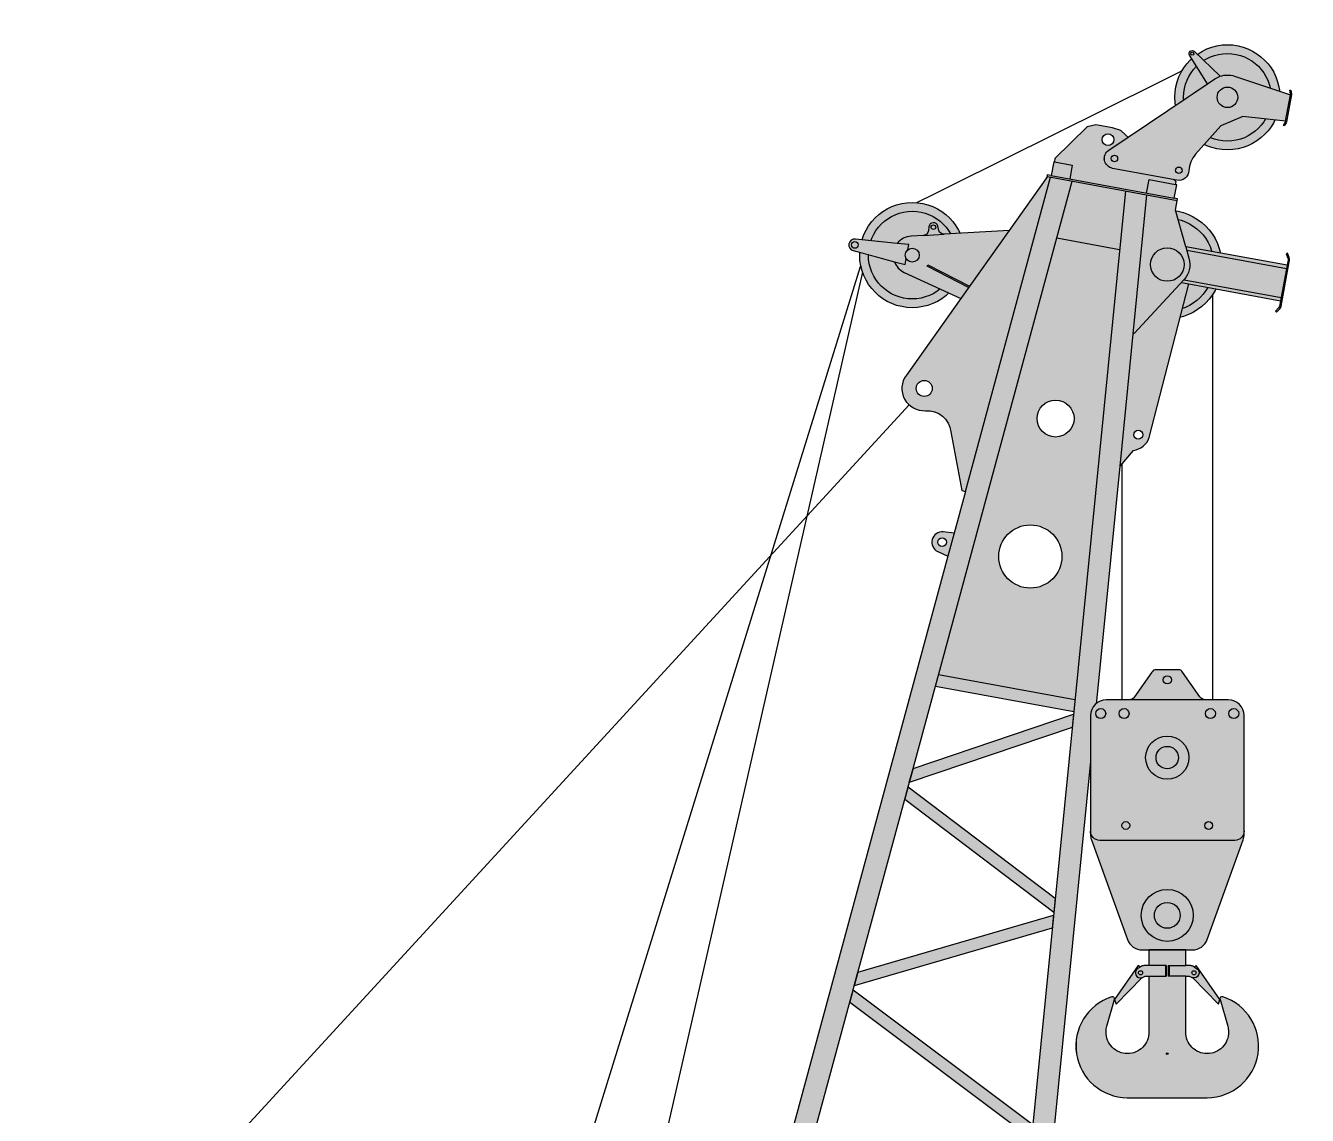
# Model space of a CAD drawing. Header units: millimetres. Extents: x 1288 to 41624, y 765 to 20114.
# Drawn here: x 21232 to 28541, y 13900 to 20114 of the extents above; entities that cross this region are included whole.
import ezdxf
from ezdxf.enums import TextEntityAlignment as Align

# ---------------------------------------------------------------- set-up
doc = ezdxf.new("R2010")
doc.units = ezdxf.units.MM
doc.set_wipeout_variables(frame=1)
doc.layers.add('dwgmodels.com', color=250, linetype='Continuous')
doc.layers.add('Hatch', color=7, linetype='Continuous', true_color=0xffe494)
doc.styles.get("Standard").update_dxf_attribs({"font": 'Arial.ttf'})

# ---------------------------------------------------------------- blocks, each defined once
blk = doc.blocks.new('BLOCK-20201115.175956')
at = {"color": 0, "linetype": 'ByBlock', "lineweight": -2, "transparency": 16777216}
for points in [[(8584.492696, 1967.2193324205418), (8568.17298664899, 2022.3378364522964), (8541.640055950886, 2073.3318163770837), (8505.868070008126, 2118.329009864133), (8462.170410162511, 2155.677328755578), (8412.151451726435, 2184.005516077923), (8357.647658765696, 2202.273492235482), (8300.660157660222, 2209.810541907158), (8243.281265028594, 2206.339939600918), (8187.6176675701845, 2191.9891097298523), (8135.713074304576, 2167.2849481789767), (8089.473181059168, 2133.134477133128), (8050.595702160828, 2090.7915434309252), (8020.5080382432025, 2041.8107831267007), (8000.314868718581, 1987.9905424680974), (7990.757593075606, 1931.3068509661832), (7992.187110130125, 1873.8408707605797), (8004.550934648859, 1817.7024860022877), (8027.395124363622, 1764.9528376975275), (8059.88094662513, 1717.5286481736814), (8100.815672774155, 1677.1711136218255), (8148.6963696036355, 1645.3619754517435), (8201.765080092426, 1623.26911762264), (8258.073367430194, 1611.7036873631387), (8315.55385257635, 1611.090313608773), (8372.096118825777, 1621.4515165977484), (8425.624196517914, 1642.406881032292), (8474.172783010186, 1673.1870231632577), (8515.959399472036, 1712.6618389914565), (8549.449835236886, 1759.3819964428221), (8573.414476899074, 1811.6321481172708), (8586.973454012701, 1867.4939108860212), (8590, 1910.0000000000077)], [(206.788824759813, 62.500000000007276), (136.788824759813, 62.500000000007276), (136.788824759813, 1807.5000000000073), (206.788824759813, 1807.5000000000073)], [(8804.492286451614, 528.176004430261), (8788.16485489375, 584.284803907021), (8761.59787833287, 636.3326487847268), (8725.735378038293, 682.4700898995246), (8681.85167903422, 721.05769622228), (8631.506128698446, 750.7243098036789), (8576.487687480554, 770.4157680014174), (8518.751360632845, 779.4323617116048), (8460.348729765728, 777.4536985772219), (8403.355052693967, 764.550087693449), (8349.79552198131, 741.1800412698842), (8301.5733024855, 708.1739820246787), (8260.401904991382, 666.7047352461146), (8227.744298942727, 618.2458540459578), (8204.760927818841, 564.5192586598583), (8192.268474358601, 507.43405036082754), (8190.710840853464, 449.01867414990454), (8200.143375685104, 391.3488407302573), (8220.230906596185, 336.473768959038), (8250.259650579263, 286.34336965084725), (8289.162577182236, 242.73895815701252), (8335.557323979792, 207.2099577546566), (8387.79531693638, 181.01884300427463), (8444.020350235558, 165.09627943849887), (8502.234544021458, 160.008053632015), (8560.369336333928, 165.93496874747876), (8616.358986635862, 182.66641994178315), (8668.213979085076, 209.6078779218504), (8714.09171726568, 245.80201473200236), (8752.361998338014, 289.96272109687493), (8781.664940072644, 340.5208065600023), (8800.959302410216, 395.6797585259927), (8809.559486506512, 453.47957888479493), (8810, 470.0000000000073)]]:
    blk.add_wipeout(points, dxfattribs=at)
at = {"layer": 'Hatch', "true_color": 0xadadad, "transparency": 16777216}
h = blk.add_hatch(color=253, dxfattribs=at)
h.dxf.hatch_style = 1
edge = h.paths.add_edge_path()
edge.add_arc((8290, 1910.000000000007), 300, 0, 360)
h = blk.add_hatch(color=253, dxfattribs=at)
h.dxf.hatch_style = 1
edge = h.paths.add_edge_path()
edge.add_arc((8500, 470.0000000000073), 310, 0, 360)
at = {"color": 0, "linetype": 'ByBlock', "lineweight": -2, "transparency": 16777216}
for centre, radius in [((8290, 1910.000000000007), 300), ((8290, 1910.000000000007), 250), ((8500, 470.0000000000073), 310), ((8500, 470.0000000000073), 265)]:
    blk.add_circle(centre, radius, dxfattribs=at)
blk.add_wipeout([(227.3866218458935, 62.99337869192823), (308.67222604636845, 69.74699293870071), (1124.4906327825483, 1732.470736526389), (1049.5727878034158, 1738.695285512214)], dxfattribs=at)
blk.add_wipeout([(1947.9063581548576, 205.94275721077418), (1873.3260015463122, 199.7462484454809), (1144.2572254328948, 1730.8284292193707), (1224.9819655990063, 1724.1214143596662)], dxfattribs=at)
blk.add_wipeout([(1962.068285700199, 207.11940092983434), (2043.1973695209012, 213.860010681194), (2717.7998576837927, 1600.090643068929), (2642.9763902168597, 1606.3073506993685)], dxfattribs=at)
blk.add_wipeout([(3442.9732317862, 330.1603851283799), (3367.915739569955, 323.9242335521631), (2734.975783362537, 1598.663581321576), (2816.4925556259986, 1591.8907604767955)], dxfattribs=at)
blk.add_wipeout([(3538.594178675983, 338.1050512910586), (3457.036499859205, 331.32883172539), (4033.91256458464, 1490.7414217017651), (4108.994799348107, 1484.5032143910648)], dxfattribs=at)
blk.add_wipeout([(4733.616672758508, 437.3934925917201), (4658.447418955988, 431.1480553043511), (4131.462962733636, 1482.6364470854392), (4213.164390138743, 1475.8482841686277)], dxfattribs=at)
blk.add_wipeout([(4830.093756193313, 445.40929085736565), (4748.272168132433, 438.6111443927293), (5228.696594502971, 1391.4727931956659), (5303.938672208686, 1385.2213053344606)], dxfattribs=at)
blk.add_wipeout([(5881.901728215253, 532.7987539066306), (5805.325635844831, 526.4364294399346), (5328.307221997038, 1383.1966444287243), (5412.3116465639105, 1376.217136997773)], dxfattribs=at)
blk.add_wipeout([(367.1393357461602, 1949.8916839608064), (304.86716870342934, 2018.947212791877), (304.86716870342934, 2018.947212791877), (284.4083143790285, 2033.490516625321), (259.71223631347493, 2037.9823018872148), (235.44270719044107, 2031.5743097832), (216.18294733621406, 2015.4766684337246), (209.93307209914565, 2005.3342669257545), (174.8447179184068, 1932.5000000000082), (0, 1932.5000000000082), (0, 1932.5000000000082), (-25.545666416261156, 1927.0409408000078), (-46.62876306388716, 1911.6174056751788), (-59.566286015881815, 1888.923730347752), (-62.09818075396106, 1862.9242705642246), (-53.78215085369811, 1838.1608692086365), (-36.070922700198935, 1818.9594422487817), (-12.058468869289754, 1808.6742849326038), (0, 1807.5000000000064), (221.44838143012385, 1807.5000000000064), (5895.801793448532, 1336.0463592039514), (5895.801793448532, 533.9536407960622), (221.44838143012385, 62.500000000007276), (0, 62.500000000007276), (0, 62.500000000007276), (-25.545666416261156, 57.040940800007775), (-46.62876306388716, 41.617405675179725), (-59.566286015881815, 18.923730347753008), (-62.09818075396106, -7.075729435775429), (-53.78215085369811, -31.83913079136346), (-36.070922700198935, -51.04055775121924), (-12.058468869289754, -61.32571506739623), (0, -62.499999999992724), (226.63226294425476, -62.499999999992724), (7320.6768096277665, 526.9086756069155), (7422.941333702102, 468.81097843388125), (7422.941333702102, 468.81097843388125), (7435.944142487522, 441.3704793818779), (7455.984565646842, 418.557424695392), (7481.520727345722, 402.12701172973993), (7510.587919039219, 393.34336831788096), (7510.587919039219, 393.34336831788096), (8413.931581749173, 329.3120547560029), (8413.93158174917, -202.6273899462758), (8383.177972677531, -202.6273899462758), (8383.177972677531, -202.6273899462758), (8380.312949925397, -202.41960581946296), (8377.507889481012, -201.80060217089977), (8374.82149869582, -200.78333418121656), (8372.31000127376, -199.38909233971935), (8372.31000127376, -199.38909233971935), (8350.409213143997, -185.0659979707625), (8345.42024139276, -192.69440636455693), (8367.321029522522, -207.01750073351286), (8367.321029522522, -207.01750073351286), (8370.985436648376, -209.0517730740985), (8374.90502241009, -210.53602069368753), (8378.99775345993, -211.4391796461132), (8383.177972677531, -211.74234763993354), (8383.177972677531, -211.74234763993445), (8649.964092968923, -211.74234763993445), (8649.964092968923, -211.74234763993445), (8654.144312186525, -211.439179646115), (8658.237043236366, -210.53602069368844), (8662.156628998078, -209.0517730740985), (8665.821036123933, -207.01750073351286), (8665.821036123933, -207.01750073351286), (8687.721824253695, -192.69440636455693), (8682.732852502457, -185.0659979707625), (8660.832064372695, -199.38909233971935), (8660.832064372695, -199.38909233971935), (8658.320566950635, -200.78333418121656), (8655.634176165442, -201.80060217089977), (8652.829115721057, -202.41960581946296), (8649.964092968923, -202.6273899462758), (8649.964092968923, -202.6273899462758), (8619.210483897285, -202.6273899462758), (8619.210483897285, 384.94820248485576), (8813.859036821766, 480.91610246874916), (8879.013752772717, 480.91610246874916), (8879.013752772717, 498.99654679467494), (8957.521699359651, 498.99654679467494), (8957.521699359651, 506.14477731676743), (8973.693246784831, 506.14477731676743), (9203.28868271118, 868.7402590272322), (9210.633143921052, 919.0500182324477), (9210.633143921052, 1014.6168671963605), (9190.146587376854, 1060.582787878834), (8978.106529435809, 1209.1838686562623), (8958.961400775948, 1209.1838686562623), (8958.961400775948, 1213.0315814927108), (8879.013752772717, 1213.0315814927108), (8879.013752772717, 1235.6132798381295), (8870.04029951688, 1235.6132798381295), (8870.04029951688, 1232.0331912280963), (8528.846277298671, 1391.2367838888758), (8440.183855116637, 1752.7864077461272), (8440.183855116637, 1752.7864077461272), (8439.508205315196, 1762.7085042454664), (8442.227848420858, 1772.2744878840776), (8448.022303784646, 1780.3571105174442), (8456.20875724922, 1786.0039221194675), (8479.055747904156, 1796.5190508079904), (8479.055747904156, 1796.5190508079904), (8491.188683661914, 1808.018448389119), (8493.813690092595, 1824.5276463123855), (8485.84580975967, 1839.223127176615), (8470.578295936553, 1846.031012053114), (8466.579266453882, 1846.091812285792), (8442.199626008438, 1844.583697355708), (8442.199626008438, 1844.583697355708), (8432.23096585887, 1845.7072098675308), (8423.243103918137, 1850.1630827647505), (8416.313709718877, 1857.4170445493946), (8412.273636811955, 1866.5993251184345), (8412.273636811955, 1866.5993251184336), (8395.298195517968, 1935.8221622979981), (8395.298195517968, 1935.8221622979981), (8387.512258304321, 1957.390437067781), (8375.364325873777, 1976.8388054441411), (8359.397809117216, 1993.2972876798185), (8340.326934850156, 2006.0296499716205), (8340.326934850156, 2006.0296499716205), (8321.395714771028, 2245.8462284068373), (8321.395714771028, 2245.8462284068373), (8314.56567002641, 2263.6617318331737), (8299.14937034613, 2274.9035901188445), (8280.098802157747, 2275.960720785839), (8263.53334281268, 2266.493554882876), (8254.774109021444, 2249.5431125011037), (8254.278663776953, 2245.892911073104), (8234.789265395433, 2003.3073889330772), (8234.789265395433, 2003.3073889330772), (8217.696885063335, 1990.7883259855025), (8203.365590150825, 1975.1841474222774), (8192.342659007678, 1957.0907400174801), (8185.049031374703, 1937.1990483233603), (8185.049031374703, 1937.1990483233603), (8095.9107294471505, 1593.2476343733579), (7610.843415277406, 1819.583543179957), (7610.843415277406, 1819.583543179957), (7575.277804543813, 1831.0001807311673), (7537.929267770878, 1831.5824871369641), (7502.025033321754, 1821.2801462160132), (7470.667529665738, 1800.9833670554608), (7446.566309410244, 1772.4459624428218), (7431.803921118491, 1738.1338046594228), (7427.655959561236, 1701.0117533320927), (7431.206831618205, 1675.4419101732929), (7431.206831618205, 1675.4419101732929), (7435.376909700839, 1637.0260299246265), (7428.569553173682, 1598.988820463268), (7411.334793590799, 1564.4036723702593), (7385.065192302474, 1536.0650511150252), (7351.883322081807, 1516.2627054167524), (7338.660104796591, 1511.529156792044), (7021.360809712052, 1389.647761901353), (7019.571235171625, 1368.1086803865837), (6773.445787052813, 1388.5580127038847), (6769.157860663483, 1450.9094874775838), (6769.157860663483, 1450.9094874775838), (6762.021803780801, 1475.1666175418377), (6745.330009663654, 1494.159133855842), (6722.190091330626, 1504.3510839306746), (6696.910148375815, 1503.8449703184815), (6674.19670181692, 1492.7350192743397), (6658.278452399232, 1473.0896380801942), (6653.698183063199, 1460.5024545378556), (6639.179139098287, 1399.7135568547974), (451.6230477719, 1913.8066411359096)], dxfattribs=at)
at = {"layer": 'Hatch', "transparency": 16777216}
h = blk.add_hatch(color=256, dxfattribs=at)
h.dxf.hatch_style = 1
edge = h.paths.add_edge_path()
edge.add_line((451.6230477719, 1913.80664113591), (367.1393357461602, 1949.891683960806))
edge.add_line((367.1393357461602, 1949.891683960806), (304.8671687034293, 2018.947212791878))
edge.add_arc((261.9709411641921, 1980.264704786474), 57.76177596547883, 42.04317576504554, 154.2772731253116)
edge.add_line((209.9330720991456, 2005.334266925754), (174.8447179184077, 1932.500000000007))
edge.add_line((174.8447179184077, 1932.500000000007), (0, 1932.500000000007))
edge.add_arc((1.040834085586084e-14, 1870.000000000007), 62.5, 90.00000000000001, 270)
edge.add_line((0, 1807.500000000007), (221.4483814301238, 1807.500000000007))
edge.add_line((221.4483814301238, 1807.500000000007), (5895.801793448532, 1336.046359203952))
edge.add_line((5895.801793448532, 1336.046359203952), (5895.801793448532, 533.9536407960622))
edge.add_line((5895.801793448532, 533.9536407960622), (221.4483814301238, 62.50000000000728))
edge.add_line((221.4483814301238, 62.50000000000728), (0, 62.50000000000728))
edge.add_arc((1.040834085586084e-14, 7.275957614183426e-12), 62.5, 90.00000000000001, 270)
edge.add_line((0, -62.49999999999272), (226.6322629442548, -62.49999999999272))
edge.add_line((226.6322629442548, -62.49999999999272), (7320.676809627766, 526.9086756069155))
edge.add_line((7320.676809627766, 526.9086756069155), (7422.941333702103, 468.8109784338812))
edge.add_arc((7527.415042376977, 501.5153634028117), 109.4729765763149, 197.3821750145384, 261.1579948426367)
edge.add_line((7510.587919039219, 393.343368317881), (8413.931581749173, 329.3120547560029))
edge.add_line((8413.931581749173, 329.3120547560029), (8413.93158174917, -202.6273899462758))
edge.add_line((8413.93158174917, -202.6273899462758), (8383.177972677531, -202.6273899462758))
edge.add_arc((8383.177972677533, -182.7713746187306), 19.85601532754521, 236.8153524987104, 269.99999999999477, ccw=False)
edge.add_line((8372.31000127376, -199.3890923397194), (8350.409213143997, -185.0659979707634))
edge.add_line((8350.409213143997, -185.0659979707634), (8345.42024139276, -192.6944063645569))
edge.add_line((8345.42024139276, -192.6944063645569), (8367.321029522522, -207.0175007335129))
edge.add_arc((8383.177972677535, -182.7713746187367), 28.97097302119744, 236.8153524987004, 269.9999999999928)
edge.add_line((8383.177972677531, -211.7423476399345), (8649.964092968923, -211.7423476399345))
edge.add_arc((8649.96409296892, -182.7713746187367), 28.97097302119778, 270.0000000000072, 303.1846475012996)
edge.add_line((8665.821036123933, -207.0175007335129), (8687.721824253695, -192.6944063645569))
edge.add_line((8687.721824253695, -192.6944063645569), (8682.732852502457, -185.0659979707634))
edge.add_line((8682.732852502457, -185.0659979707634), (8660.832064372695, -199.3890923397194))
edge.add_arc((8649.964092968921, -182.7713746187306), 19.85601532754501, 270.00000000000523, 303.18464750128965, ccw=False)
edge.add_line((8649.964092968923, -202.6273899462758), (8619.210483897285, -202.6273899462758))
edge.add_line((8619.210483897285, -202.6273899462758), (8619.210483897285, 384.9482024848548))
edge.add_line((8619.210483897285, 384.9482024848548), (8813.859036821766, 480.9161024687492))
edge.add_line((8813.859036821766, 480.9161024687492), (8879.013752772717, 480.9161024687492))
edge.add_line((8879.013752772717, 480.9161024687492), (8879.013752772717, 498.9965467946749))
edge.add_line((8879.013752772717, 498.9965467946749), (8957.521699359651, 498.9965467946749))
edge.add_line((8957.521699359651, 498.9965467946749), (8957.521699359651, 506.1447773167674))
edge.add_line((8957.521699359651, 506.1447773167674), (8973.693246784831, 506.1447773167674))
edge.add_line((8973.693246784831, 506.1447773167674), (9203.28868271118, 868.7402590272322))
edge.add_line((9203.28868271118, 868.7402590272322), (9210.633143921052, 919.0500182324467))
edge.add_line((9210.633143921052, 919.0500182324467), (9210.633143921052, 1014.616867196361))
edge.add_line((9210.633143921052, 1014.616867196361), (9190.146587376854, 1060.582787878833))
edge.add_line((9190.146587376854, 1060.582787878833), (8978.106529435809, 1209.183868656262))
edge.add_line((8978.106529435809, 1209.183868656262), (8958.961400775948, 1209.183868656262))
edge.add_line((8958.961400775948, 1209.183868656262), (8958.961400775948, 1213.031581492709))
edge.add_line((8958.961400775948, 1213.031581492709), (8879.013752772717, 1213.031581492709))
edge.add_line((8879.013752772717, 1213.031581492709), (8879.013752772717, 1235.61327983813))
edge.add_line((8879.013752772717, 1235.61327983813), (8870.04029951688, 1235.61327983813))
edge.add_line((8870.04029951688, 1235.61327983813), (8870.04029951688, 1232.033191228096))
edge.add_line((8870.04029951688, 1232.033191228096), (8528.846277298671, 1391.236783888875))
edge.add_line((8528.846277298671, 1391.236783888875), (8440.183855116637, 1752.786407746127))
edge.add_arc((8468.32113045117, 1759.686481263412), 28.97097302120288, 114.71384012049441, 193.7786732254716, ccw=False)
edge.add_line((8456.20875724922, 1786.003922119467), (8479.055747904156, 1796.51905080799))
edge.add_arc((8468.184670061235, 1820.139438274798), 26.00198141582612, 294.7138401204965, 453.5397837670416)
edge.add_line((8466.579266453882, 1846.091812285791), (8442.199626008438, 1844.583697355709))
edge.add_arc((8440.41091214648, 1873.499398635721), 28.97097302119603, 193.7786732254798, 273.53978376704845, ccw=False)
edge.add_line((8412.273636811955, 1866.599325118434), (8395.298195517968, 1935.822162297998))
edge.add_arc((8290, 1909.999999999997), 108.4181444458649, 13.7786732254791, 62.34199840364994)
edge.add_line((8340.326934850156, 2006.029649971621), (8321.395714771028, 2245.846228406837))
edge.add_arc((8287.835330362559, 2243.196957754568), 33.66478927058928, 4.513592489065542, 175.4067043868381)
edge.add_line((8254.278663776953, 2245.892911073104), (8234.789265395433, 2003.307388933077))
edge.add_arc((8290, 1910), 108.4181444458652, 120.6131453066354, 165.4708968673404)
edge.add_line((8185.049031374703, 1937.19904832336), (8095.910729447151, 1593.247634373358))
edge.add_line((8095.910729447151, 1593.247634373358), (7610.843415277406, 1819.583543179957))
edge.add_arc((7554.644099317341, 1705.615060850643), 127.0715470859879, 63.75150427131356, 193.7360915081857)
edge.add_arc((7299.516865690643, 1641.712573881177), 135.9408520376009, -73.26514372730207, 14.366157346254283, ccw=False)
edge.add_line((7338.660104796592, 1511.529156792043), (7021.360809712052, 1389.647761901353))
edge.add_line((7021.360809712052, 1389.647761901353), (7019.571235171625, 1368.108680386584))
edge.add_line((7019.571235171625, 1368.108680386584), (6773.445787052813, 1388.558012703885))
edge.add_line((6773.445787052813, 1388.558012703885), (6769.157860663483, 1450.909487477584))
edge.add_arc((6710.695465011708, 1446.889014024331), 58.60047706403954, 3.93405094343504, 166.5669271541951)
edge.add_line((6653.698183063199, 1460.502454537855), (6639.179139098287, 1399.713556854796))
edge.add_line((6639.179139098287, 1399.713556854796), (451.6230477719, 1913.80664113591))
edge = h.paths.add_edge_path(flags=16)
edge.add_arc((0, 1870.000000000007), 30, 0, 360)
edge = h.paths.add_edge_path(flags=16)
edge.add_arc((261.9709411641925, 1980.264704786459), 21.00127682550159, 0, 360)
edge = h.paths.add_edge_path(flags=16)
edge.add_arc((0, 0), 30, 0, 360)
edge = h.paths.add_edge_path(flags=16)
edge.add_arc((7515.212366819043, 457.2846604243532), 25.58099953680972, 0, 360)
edge = h.paths.add_edge_path(flags=16)
edge.add_arc((6710.695465011708, 1446.889014024331), 25.05009573263883, 0, 360)
edge = h.paths.add_edge_path(flags=16)
edge.add_arc((6721.3375172296, 937.038366703855), 180.3210494286789, 0, 360)
edge = h.paths.add_edge_path(flags=16)
edge.add_arc((7521.134234581481, 937.722470109642), 105.286974388337, 0, 360)
edge = h.paths.add_edge_path(flags=16)
edge.add_arc((7554.801070691796, 1705.563536381713), 45.68787880793441, 0, 360)
edge = h.paths.add_edge_path(flags=16)
edge.add_arc((9139.34136669054, 931.1451030671451), 33.46203326305641, 0, 360)
h = blk.add_hatch(color=256, dxfattribs=at)
h.dxf.hatch_style = 1
h.paths.add_polyline_path([(2816.492555625999, 1591.890760476796), (3442.9732317862, 330.1603851283799), (3367.915739569955, 323.9242335521631), (2734.975783362537, 1598.663581321576)])
h.paths.add_polyline_path([(4108.994799348107, 1484.503214391065), (3538.594178675983, 338.1050512910588), (3457.036499859205, 331.32883172539), (4033.91256458464, 1490.741421701765)])
h.paths.add_polyline_path([(4213.164390138743, 1475.848284168627), (4733.616672758508, 437.3934925917201), (4658.447418955988, 431.1480553043511), (4131.462962733636, 1482.636447085439)])
h.paths.add_polyline_path([(5303.938672208686, 1385.22130533446), (4830.093756193313, 445.4092908573657), (4748.272168132433, 438.6111443927293), (5228.69659450297, 1391.472793195666)])
h.paths.add_polyline_path([(206.788824759813, 1807.500000000007), (206.788824759813, 62.50000000000728), (136.788824759813, 62.50000000000728), (136.788824759813, 1807.500000000007)])
h.paths.add_polyline_path([(1049.572787803416, 1738.695285512214), (227.3866218458934, 62.99337869192823), (308.6722260463685, 69.74699293870071), (1124.490632782548, 1732.470736526389)])
h.paths.add_polyline_path([(1224.981965599007, 1724.121414359666), (1947.906358154858, 205.9427572107743), (1873.326001546313, 199.7462484454809), (1144.257225432895, 1730.828429219371)])
h.paths.add_polyline_path([(2642.97639021686, 1606.307350699368), (1962.068285700199, 207.1194009298342), (2043.197369520902, 213.8600106811937), (2717.799857683793, 1600.090643068928)])
h.paths.add_polyline_path([(5412.31164656391, 1376.217136997773), (5881.901728215253, 532.7987539066307), (5805.325635844831, 526.4364294399347), (5328.307221997038, 1383.196644428725)])
at = {"color": 0, "linetype": 'ByBlock', "lineweight": -2, "transparency": 16777216}
for p, q in [((8412.273636811955, 1866.599325118434), (8440.183855116637, 1752.786407746127)), ((8535.648216793732, 1116.714724908401), (8535.648216793732, 753.2852750916136))]:
    blk.add_line(p, q, dxfattribs=at)
blk.add_lwpolyline([(451.6230477719, 1913.80664113591), (367.1393357461602, 1949.891683960806), (304.8671687034293, 2018.947212791878, 0.5330203635387412), (209.9330720991456, 2005.334266925754), (174.8447179184077, 1932.500000000007), (0, 1932.500000000007, 0.9999999999999999), (0, 1807.500000000007), (221.4483814301238, 1807.500000000007), (5895.801793448532, 1336.046359203952), (5895.801793448532, 533.9536407960622), (221.4483814301238, 62.50000000000728), (0, 62.50000000000728, 0.9999999999999999), (0, -62.49999999999272), (226.6322629442548, -62.49999999999272), (7320.676809627766, 526.9086756069155), (7422.941333702103, 468.8109784338812, 0.2856870836972059), (7510.587919039219, 393.343368317881), (8413.931581749173, 329.3120547560029), (8413.93158174917, -202.6273899462758), (8383.177972677531, -202.6273899462758, -0.1458158102306148), (8372.31000127376, -199.3890923397194), (8350.409213143997, -185.0659979707634), (8345.42024139276, -192.6944063645569), (8367.321029522522, -207.0175007335129, 0.1458158102306505), (8383.177972677531, -211.7423476399345), (8649.964092968923, -211.7423476399345, 0.1458158102306505), (8665.821036123933, -207.0175007335129), (8687.721824253695, -192.6944063645569), (8682.732852502457, -185.0659979707634), (8660.832064372695, -199.3890923397194, -0.1458158102306148), (8649.964092968923, -202.6273899462758), (8619.210483897285, -202.6273899462758), (8619.210483897285, 384.9482024848548), (8813.859036821766, 480.9161024687492), (8879.013752772717, 480.9161024687492), (8879.013752772717, 498.9965467946749), (8957.521699359651, 498.9965467946749), (8957.521699359651, 506.1447773167674), (8973.693246784831, 506.1447773167674), (9203.28868271118, 868.7402590272322), (9210.633143921052, 919.0500182324467), (9210.633143921052, 1014.616867196361), (9190.146587376854, 1060.582787878833), (8978.106529435809, 1209.183868656262), (8958.961400775948, 1209.183868656262), (8958.961400775948, 1213.031581492709), (8879.013752772717, 1213.031581492709), (8879.013752772717, 1235.61327983813), (8870.04029951688, 1235.61327983813), (8870.04029951688, 1232.033191228096), (8528.846277298671, 1391.236783888875), (8440.183855116637, 1752.786407746127, -0.3593560731238825), (8456.20875724922, 1786.003922119467), (8479.055747904156, 1796.51905080799, 0.8304072383946816), (8466.579266453882, 1846.091812285791), (8442.199626008438, 1844.583697355709, -0.3627902447387723), (8412.273636811955, 1866.599325118434), (8395.298195517968, 1935.822162297998, 0.2151269313273582), (8340.326934850156, 2006.029649971621), (8321.395714771028, 2245.846228406837, 0.9235259500538469), (8254.278663776953, 2245.892911073104), (8234.789265395433, 2003.307388933077, 0.1982672132987326), (8185.049031374703, 1937.19904832336), (8095.910729447151, 1593.247634373358), (7610.843415277406, 1819.583543179957, 0.6369757196552777), (7431.206831618205, 1675.441910173293, -0.4021560789746209), (7338.660104796592, 1511.529156792043), (7021.360809712052, 1389.647761901353), (7019.571235171625, 1368.108680386584), (6773.445787052813, 1388.558012703885), (6769.157860663483, 1450.909487477584, 0.8588677768094756), (6653.698183063199, 1460.502454537855), (6639.179139098287, 1399.713556854796)], format="xyb", close=True, dxfattribs=at)
for points in [[(8234.78926539543, 2003.307388933077), (8229.78057715669, 1940.963994445141), (8265.147168049964, 1940.864077527156)], [(8315.026826860667, 1940.723158607558), (8345.489050048, 1940.637097401799), (8340.326934850156, 2006.029649971621)], [(451.6230477719, 1913.80664113591), (226.6322629442548, 1932.500000000007), (174.8447179184077, 1932.500000000007)], [(8165.886770068748, 1560.5963089055), (8243.613057023951, 1815.232873652501), (8252.264438800808, 1812.592091158382), (8174.165152650385, 1556.733555860039)], [(8528.846277298671, 1391.236783888875), (8095.910729447151, 1593.247634373358)], [(6773.445787052813, 1388.558012703885), (6639.179139098287, 1399.713556854796)], [(5895.801793448532, 1336.046359203952), (8870.04029951688, 1088.931759448533)], [(5965.801793448532, 1330.230409357435), (5965.801793448532, 539.7695906425797)], [(7019.571235171625, 1368.108680386584), (8870.040299516884, 1214.36246223277)], [(8870.04029951688, 1232.033191228096), (8870.04029951688, 480.9161024687492)], [(8879.013752772717, 1213.031581492709), (8879.013752772717, 498.9965467946749)], [(8958.961400775948, 1209.183868656262), (8958.961400775948, 1105.302204492749), (8879.013752772717, 1105.302204492749)], [(8870.04029951688, 781.0682405514817), (5895.801793448532, 533.9536407960622)], [(8879.013752772717, 659.1838195353703), (8957.521699359651, 659.1838195353703), (8957.521699359651, 506.1447773167674)], [(7320.676809627766, 526.9086756069155), (8870.040299516884, 655.6375377672448)], [(8413.931581749173, 371.8738520742481), (8413.931581749173, 329.3120547560029)], [(8600.915992329286, 375.928438861265), (8600.915992329286, -202.6273899462758)], [(8432.226073317172, 360.2362967153094), (8432.226073317172, -202.6273899462758)], [(8619.210483897285, -202.6273899462758), (8413.931581749173, -202.6273899462758)]]:
    blk.add_lwpolyline(points, dxfattribs=at)
for points in [[(206.788824759813, 1807.500000000007), (206.788824759813, 62.50000000000728), (136.788824759813, 62.50000000000728), (136.788824759813, 1807.500000000007)], [(1049.572787803416, 1738.695285512214), (227.3866218458934, 62.99337869192823), (308.6722260463685, 69.74699293870071), (1124.490632782548, 1732.470736526389)], [(1224.981965599007, 1724.121414359666), (1947.906358154858, 205.9427572107743), (1873.326001546313, 199.7462484454809), (1144.257225432895, 1730.828429219371)], [(2642.97639021686, 1606.307350699368), (1962.068285700199, 207.1194009298342), (2043.197369520902, 213.8600106811937), (2717.799857683793, 1600.090643068928)], [(2816.492555625999, 1591.890760476796), (3442.9732317862, 330.1603851283799), (3367.915739569955, 323.9242335521631), (2734.975783362537, 1598.663581321576)], [(4108.994799348107, 1484.503214391065), (3538.594178675983, 338.1050512910588), (3457.036499859205, 331.32883172539), (4033.91256458464, 1490.741421701765)], [(4213.164390138743, 1475.848284168627), (4733.616672758508, 437.3934925917201), (4658.447418955988, 431.1480553043511), (4131.462962733636, 1482.636447085439)], [(5303.938672208686, 1385.22130533446), (4830.093756193313, 445.4092908573657), (4748.272168132433, 438.6111443927293), (5228.69659450297, 1391.472793195666)], [(5412.31164656391, 1376.217136997773), (5881.901728215253, 532.7987539066307), (5805.325635844831, 526.4364294399347), (5328.307221997038, 1383.196644428725)]]:
    blk.add_lwpolyline(points, close=True, dxfattribs=at)
blk.add_lwpolyline([(8619.210483897285, 384.9482024848548), (8557.640428913994, 354.5922158111134, -0.2616813464719214), (8431.414836654058, 360.7413570211065), (8080.140033985888, 584.4162404608869), (8079.678572022432, 589.9703353713048)], format="xyb", dxfattribs=at)
for centre, radius in [((8287.835330362559, 2243.196957754568), 19.03469219632286), ((261.9709411641925, 1980.264704786459), 21.00127682550159), ((8290, 1910.000000000007), 39.62643735612046), ((0, 1870.000000000007), 30), ((8468.184670061233, 1820.139438274797), 12.93401187111158), ((7554.801070691796, 1705.563536381713), 45.68787880793441), ((6710.695465011708, 1446.889014024331), 25.05009573263883), ((6721.3375172296, 937.038366703855), 180.3210494286789), ((7521.134234581481, 937.722470109642), 105.286974388337), ((9139.34136669054, 931.1451030671451), 33.46203326305641), ((9040.549280035437, 875.9408721297659), 18.4471784167499), ((8500, 470.0000000000073), 95.64130202366174), ((7515.212366819043, 457.2846604243532), 25.58099953680972), ((0, 0), 30)]:
    blk.add_circle(centre, radius, dxfattribs=at)
blk = doc.blocks.new('BLOCK-20201115.235214')
at = {"color": 0, "linetype": 'ByBlock', "lineweight": -2, "transparency": 16777216}
blk.add_wipeout([(142.72959465214075, 591.3092066019749), (169.84985036542432, 595.4922221574803), (194.44932948314593, 607.6524654210119), (214.24155683786827, 626.6596647262874), (227.38688224276103, 650.7471367624096), (227.38688224276112, 650.7471367624099), (432.7958894437834, 1219.5921060014994), (432.7958894437834, 1219.5921060014994), (435.1234001635789, 1227.0315998177268), (436.798490607476, 1234.644578630072), (437.80859693684107, 1242.373942096479), (438.1461429560294, 1250.1617169441092), (438.1461429560294, 1927.9222429527222), (438.1461429560294, 1927.9222429527222), (432.66845941033245, 1958.8424731709424), (416.9021310647112, 1985.999213481086), (392.7661739548614, 2006.0870512981833), (363.1983227083587, 2016.6609732971015), (348.1386018532648, 2017.9297840554868), (219.24358733984982, 2017.9297840554868), (219.24358733984982, 2017.9297840554868), (209.75019662122304, 2019.0735541156096), (200.8001279869959, 2022.4394044880364), (192.90560832111228, 2027.8347021194854), (186.5184537351525, 2034.950665412111), (186.51845373515235, 2034.950665412111), (87.30267271431495, 2176.431842804596), (87.30267271431495, 2176.431842804596), (83.16822045585116, 2182.0217516958896), (77.59124495766304, 2186.173633339565), (71.05038419875103, 2188.5311569180276), (64.10700058344798, 2188.891990482462), (-64.10700058344815, 2188.891990482462), (-64.10700058344815, 2188.891990482462), (-71.0503841987512, 2188.5311569180276), (-77.59124495766326, 2186.173633339565), (-83.16822045585127, 2182.0217516958896), (-87.30267271431518, 2176.431842804596), (-186.51845373515255, 2034.950665412111), (-186.51845373515255, 2034.950665412111), (-192.90560832111225, 2027.8347021194854), (-200.8001279869959, 2022.4394044880364), (-209.75019662122315, 2019.0735541156096), (-219.2435873398498, 2017.9297840554868), (-219.24358733985014, 2017.9297840554868), (-348.13860185326496, 2017.9297840554868), (-348.13860185326496, 2017.9297840554868), (-379.05883207148486, 2012.45210050979), (-406.2155723816286, 1996.6857721641686), (-426.30341019872594, 1972.5498150543185), (-436.87733219764436, 1942.981963807816), (-438.1461429560295, 1927.9222429527222), (-438.1461429560295, 1250.1617169441092), (-438.1461429560295, 1250.1617169441092), (-437.80859693684124, 1242.3739420964791), (-436.7984906074763, 1234.644578630072), (-435.12340016357905, 1227.0315998177268), (-432.7958894437835, 1219.5921060014994), (-227.38688224276143, 650.7471367624099), (-227.38688224276143, 650.7471367624099), (-214.24155683786853, 626.6596647262877), (-194.44932948314602, 607.6524654210119), (-169.84985036542446, 595.4922221574803), (-142.72959465214092, 591.3092066019749), (-142.72959465214092, 591.3092066019749)], dxfattribs=at)
blk.add_lwpolyline([(219.2435873398499, 2017.929784055487), (-219.2435873398499, 2017.929784055487)], dxfattribs=at)
blk.add_lwpolyline([(438.1461429560295, 1269.261800226916, -0.4142135623730749), (385.3490586022526, 1216.464715873135), (-385.3490586022526, 1216.464715873135, -0.4142135623730749), (-438.1461429560295, 1269.261800226916)], format="xyb", dxfattribs=at)
for centre, radius in [((-2.842170943040401e-14, 2131.736114356711), 23.52065932683732), ((-379.4141326587269, 1939.363261543317), 28.33497535119099), ((-246.3077965167904, 1939.363261543317), 28.33497535119099), ((246.3077965167904, 1939.363261543317), 28.33497535119099), ((379.4141326587269, 1939.363261543317), 28.33497535119099), ((-2.842170943040401e-14, 1688.065869584083), 123.3897858568785), ((-2.842170943040401e-14, 1688.065869584083), 64.10809233153684), ((-236.2703993669566, 1301.126499277351), 22.19535592061777), ((236.2703993669565, 1301.126499277351), 22.19535592061777), ((-2.842170943040401e-14, 788.6829624661918), 148.262548970818), ((-2.842170943040401e-14, 788.6829624661918), 73.74802949755063)]:
    blk.add_circle(centre, radius, dxfattribs=at)
blk.add_wipeout([(-105.089763134063, 502.2717057916424), (-127.70531180588287, 502.2717057916424), (-127.70531180588287, 502.2717057916424), (-132.40462956739378, 502.05739429481366), (-137.05986613350757, 501.3804235754743), (-141.6255837397996, 500.24740125401706), (-146.0572183779585, 498.6693862746223), (-146.0572183779585, 498.6693862746223), (-155.05406142249552, 493.4260648443677), (-165.65567342737623, 502.2717057916424), (-300.5088121443986, 309.6745333457262), (-292.0914851660054, 281.9383916828489), (-143.69554600691473, 433.3899320954414), (-143.69554600691473, 433.3899320954414), (-141.99393067177226, 433.9826826287273), (-140.33217787213295, 434.6794075216329), (-138.71663383011528, 435.47744598674865), (-137.1534682969213, 436.3737503208548), (-137.1534682969213, 436.3737503208548), (-133.45557916239554, 438.50501818799046), (-129.50394188108763, 440.1178571662225), (-125.37082613601913, 441.1827707827166), (-121.13182058665535, 441.6802833204389), (-121.13182058665545, 441.6802833204389), (-105.089763134063, 441.6802833204389), (-105.089763134063, 124.69657556452205), (-105.089763134063, 124.69657556452205), (-109.78799976963357, 88.3981564890521), (-125.03857690725978, 55.12551680068998), (-149.46963871377852, 27.871675349101565), (-180.88350477702124, 9.088233869359101), (-216.45436103027103, 0.4648447286035662), (-227.0957218486218, 0), (-227.0957218486218, 0), (-263.2830379568878, 5.488789278401214), (-296.2151473774575, 21.461416613122424), (-322.9296634413373, 46.48107461108407), (-341.02349908096085, 78.29713606923053), (-348.8690349778916, 114.04760769342352), (-349.1016805631807, 124.69657556452205), (-349.1016805631807, 124.69657556452205), (-348.77697002917694, 132.76428772451948), (-348.0777198836965, 140.80819633050874), (-347.0054408154223, 148.81092299254112), (-345.5624494200164, 156.75517829182786), (-345.5624494200164, 156.75517829182775), (-301.018186836969, 308.09341749149905), (-301.018186836969, 308.09341749149905), (-300.51081012602265, 315.10366961549323), (-303.87619687823434, 321.2741832065011), (-310.0445683896994, 324.6434945404868), (-317.0551418539835, 324.1405773796622), (-317.0551418539835, 324.1405773796622), (-369.3243162863131, 301.4557523276043), (-416.2525193661318, 269.138394156197), (-456.0862798865247, 228.39604019519277), (-487.3372103203394, 180.75102754433237), (-508.8376203852143, 127.9836109833335), (-519.7841477635786, 72.0654437938191), (-519.7677757167984, 15.085906980715322), (-508.78911598601724, -40.825960399971336), (-487.25838593446343, -93.5810127355237), (-455.9800807852983, -141.20805873331244), (-416.1229136764806, -181.92751493719038), (-369.1761467217893, -214.2178998215751), (-316.89394476688915, -236.87268391294913), (-261.22983106103175, -249.04537173532958), (-227.9666166878886, -251.108009517538), (227.966616687889, -251.108009517538), (227.9666166878889, -251.108009517538), (284.64901176572965, -245.2964717073437), (339.15432625757984, -228.68808299488057), (389.4459703664091, -201.9034154346774), (433.64479799017596, -165.94327750162324), (470.0993209718363, -122.151318905788), (497.4474169155796, -72.16382515253451), (514.6672248581862, -17.848577773004877), (521.1153270799404, 38.76493528896242), (516.55079039263, 95.56135144623374), (501.14416860247036, 150.4184739418107), (475.471129771137, 201.28656768085887), (440.4909463921492, 246.26494753443), (397.51065219665884, 283.67299739470525), (348.1362048687552, 312.1129663564292), (317.05514185398374, 324.1405773796622), (317.05514185398374, 324.1405773796622), (310.0445683896997, 324.6434945404868), (303.87619687823474, 321.2741832065011), (300.510810126023, 315.10366961549323), (301.0181868369694, 308.09341749149905), (345.5624494200168, 156.75517829182775), (345.5624494200168, 156.75517829182775), (347.0054408154226, 148.810922992541), (348.07771988369683, 140.80819633050862), (348.7769700291774, 132.76428772451948), (349.10168056318105, 124.69657556452205), (349.10168056318105, 124.69657556452205), (344.4034439276104, 88.3981564890521), (329.15286678998433, 55.12551680068998), (304.7218049834654, 27.871675349101565), (273.30793892022274, 9.088233869359101), (237.737082666973, 0.4648447286034525), (227.09572184862216, 0), (227.09572184862216, 0), (190.90840574035622, 5.488789278401214), (157.97629631978654, 21.461416613122424), (131.26178025590661, 46.48107461108407), (113.16794461628317, 78.29713606923053), (105.32240871935235, 114.04760769342352), (105.08976313406328, 124.69657556452205), (105.08976313406328, 441.6802833204389), (121.13182058665572, 441.6802833204389), (121.13182058665572, 441.6802833204389), (125.3708261360195, 441.1827707827166), (129.503941881088, 440.1178571662225), (133.4555791623958, 438.50501818799046), (137.15346829692155, 436.3737503208548), (137.15346829692155, 436.3737503208548), (138.71663383011568, 435.47744598674865), (140.33217787213334, 434.6794075216329), (141.99393067177252, 433.9826826287273), (143.695546006915, 433.3899320954414), (292.0914851660057, 281.9383916828489), (300.508812144399, 309.6745333457262), (165.6556734273765, 502.2717057916424), (155.05406142249578, 493.4260648443677), (146.05721837795886, 498.6693862746223), (146.05721837795886, 498.6693862746223), (141.62558373979985, 500.24740125401706), (137.05986613350782, 501.3804235754743), (132.40462956739412, 502.05739429481366), (127.70531180588314, 502.2717057916424), (127.70531180588314, 502.2717057916424), (105.08976313406328, 502.2717057916424), (105.08976313406328, 591.309206601975), (-105.089763134063, 591.309206601975)], dxfattribs=at)
at = {"layer": 'Hatch', "transparency": 16777216}
h = blk.add_hatch(color=256, dxfattribs=at)
h.dxf.hatch_style = 1
edge = h.paths.add_edge_path()
edge.add_arc((142.729594652144, 681.3167477047396), 90.00754110276466, 269.999999999998, 340.1454300044171)
edge.add_line((227.3868822427612, 650.7471367624098), (432.7958894437834, 1219.592106001499))
edge.add_arc((348.1386018532648, 1250.161716944102), 90.00754110276463, 340.1454300042322, 360.0000000000045)
edge.add_line((438.1461429560295, 1250.161716944109), (438.1461429560295, 1927.922242952722))
edge.add_arc((348.1386018532648, 1927.922242952722), 90.00754110276466, 0, 90)
edge.add_line((348.1386018532648, 2017.929784055487), (219.2435873398499, 2017.929784055487))
edge.add_arc((219.2435873398534, 2057.899652333555), 39.96986827806859, 215.0406304552203, 269.999999999995, ccw=False)
edge.add_line((186.5184537351524, 2034.950665412111), (87.3026727143151, 2176.431842804596))
edge.add_arc((66.36028394335152, 2165.266201410385), 23.73299802339137, 28.06474887793983, 95.44804234620894)
edge.add_line((64.10700058344807, 2188.891990482462), (-64.10700058344813, 2188.891990482462))
edge.add_arc((-66.36028394335158, 2165.266201410385), 23.73299802339137, 84.55195765379105, 151.9352511220602)
edge.add_line((-87.30267271431515, 2176.431842804596), (-186.5184537351525, 2034.950665412111))
edge.add_arc((-219.2435873398534, 2057.899652333555), 39.96986827806862, 270.000000000005, 324.95936954477975, ccw=False)
edge.add_line((-219.2435873398499, 2017.929784055487), (-348.1386018532648, 2017.929784055487))
edge.add_arc((-348.1386018532648, 1927.922242952722), 90.00754110276466, 90, 180)
edge.add_line((-438.1461429560295, 1927.922242952722), (-438.1461429560295, 1250.161716944109))
edge.add_arc((-348.1386018532648, 1250.161716944102), 90.00754110276466, 179.9999999999955, 199.8545699957678)
edge.add_line((-432.7958894437834, 1219.592106001499), (-227.3868822427612, 650.7471367624098))
edge.add_arc((-142.7295946521441, 681.3167477047396), 90.00754110276465, 199.854569995583, 270.000000000002)
edge.add_line((-142.7295946521408, 591.3092066019749), (142.7295946521408, 591.3092066019749))
at = {"layer": 'Hatch', "true_color": 0xadadad, "transparency": 16777216}
h = blk.add_hatch(color=253, dxfattribs=at)
h.dxf.hatch_style = 1
edge = h.paths.add_edge_path()
edge.add_line((-105.0897631340631, 591.3092066019749), (-105.0897631340631, 502.271705791642))
edge.add_line((-105.0897631340631, 502.271705791642), (-127.705311805883, 502.271705791642))
edge.add_arc((-127.8883776062729, 454.6565558609548), 47.61550184560795, 89.7797162023004, 112.4312182262771)
edge.add_line((-146.0572183779587, 498.669386274622), (-155.0540614224956, 493.4260648443674))
edge.add_line((-155.0540614224956, 493.4260648443674), (-165.6556734273763, 502.271705791642))
edge.add_line((-165.6556734273763, 502.271705791642), (-300.5088121443987, 309.6745333457261))
edge.add_line((-300.5088121443987, 309.6745333457261), (-292.0914851660054, 281.9383916828488))
edge.add_line((-292.0914851660054, 281.9383916828488), (-143.6955460069148, 433.3899320954411))
edge.add_arc((-152.4319012842792, 461.208279206073), 29.15792069918461, 287.4349025580303, 301.6002156989587)
edge.add_arc((-119.5808727161512, 410.1578214182735), 31.56059320846937, 92.81675859989002, 123.83403499363851, ccw=False)
edge.add_line((-121.1318205866556, 441.6802833204388), (-105.0897631340631, 441.6802833204388))
edge.add_line((-105.0897631340631, 441.6802833204388), (-105.0897631340631, 124.6965755645219))
edge.add_arc((-227.0957218486219, 122.0349868534653), 122.0349868534653, -90, 1.2497226938103836, ccw=False)
edge.add_arc((-227.0957218486219, 122.0349868534653), 122.0349868534653, 178.7502773061896, 270, ccw=False)
edge.add_arc((-175.414396573062, 121.7463733202769), 173.7123378264943, 168.373368716208, 179.0268839492812, ccw=False)
edge.add_line((-345.5624494200165, 156.7551782918276), (-301.0181868369691, 308.0934174914987))
edge.add_arc((-312.6940278380497, 312.4619597703462), 12.46633164666304, 339.4865503312756, 470.4770019730776)
edge.add_arc((-226.3837380289336, 43.65997637460811), 294.7722358224421, 107.9145452444866, 269.6923295633792)
edge.add_line((-227.9666166878888, -251.108009517538), (227.9666166878887, -251.108009517538))
edge.add_arc((226.3837380289336, 43.65997637460812), 294.7722358224421, 270.3076704366208, 432.0854547555134)
edge.add_arc((312.6940278380497, 312.4619597703462), 12.46633164666304, 69.5229980269224, 200.5134496687244)
edge.add_line((301.0181868369691, 308.0934174914987), (345.5624494200165, 156.7551782918276))
edge.add_arc((175.414396573062, 121.7463733202769), 173.7123378264943, 0.9731160507187155, 11.626631283792108, ccw=False)
edge.add_arc((227.0957218486219, 122.0349868534653), 122.0349868534653, -90, 1.2497226938103836, ccw=False)
edge.add_arc((227.0957218486219, 122.0349868534654), 122.0349868534654, 178.7502773061896, 270, ccw=False)
edge.add_line((105.0897631340631, 124.6965755645219), (105.0897631340631, 441.6802833204388))
edge.add_line((105.0897631340631, 441.6802833204388), (121.1318205866555, 441.6802833204388))
edge.add_arc((119.5808727161512, 410.1578214182735), 31.56059320846937, 56.16596500636149, 87.18324140010998, ccw=False)
edge.add_arc((152.4319012842791, 461.208279206073), 29.15792069918461, 238.3997843010413, 252.5650974419697)
edge.add_line((143.6955460069148, 433.3899320954411), (292.0914851660054, 281.9383916828488))
edge.add_line((292.0914851660054, 281.9383916828488), (300.5088121443987, 309.6745333457261))
edge.add_line((300.5088121443987, 309.6745333457261), (165.6556734273763, 502.271705791642))
edge.add_line((165.6556734273763, 502.271705791642), (155.0540614224956, 493.4260648443674))
edge.add_line((155.0540614224956, 493.4260648443674), (146.0572183779586, 498.669386274622))
edge.add_arc((127.8883776062728, 454.6565558609548), 47.61550184560795, 67.56878177372293, 90.2202837976996)
edge.add_line((127.7053118058829, 502.271705791642), (105.0897631340631, 502.271705791642))
edge.add_line((105.0897631340631, 502.271705791642), (105.0897631340631, 591.3092066019749))
edge.add_line((105.0897631340631, 591.3092066019749), (-105.0897631340631, 591.3092066019749))
at = {"color": 0, "linetype": 'ByBlock', "lineweight": -2, "transparency": 16777216}
for points in [[(142.7295946521408, 591.3092066019749, 0.315996570215235), (227.3868822427612, 650.7471367624098), (432.7958894437834, 1219.592106001499, 0.08684928375842625), (438.1461429560295, 1250.161716944109), (438.1461429560295, 1927.922242952722, 0.414213562373095), (348.1386018532648, 2017.929784055487), (219.2435873398499, 2017.929784055487, -0.2445105522923431), (186.5184537351524, 2034.950665412111), (87.3026727143151, 2176.431842804596, 0.3027906823500215), (64.10700058344807, 2188.891990482462), (-64.10700058344813, 2188.891990482462, 0.3027906823500215), (-87.30267271431515, 2176.431842804596), (-186.5184537351525, 2034.950665412111, -0.2445105522923431), (-219.2435873398499, 2017.929784055487), (-348.1386018532648, 2017.929784055487, 0.414213562373095), (-438.1461429560295, 1927.922242952722), (-438.1461429560295, 1250.161716944109, 0.08684928375842625), (-432.7958894437834, 1219.592106001499), (-227.3868822427612, 650.7471367624098, 0.315996570215235), (-142.7295946521408, 591.3092066019749)], [(-105.0897631340631, 591.3092066019749), (-105.0897631340631, 502.271705791642), (-127.705311805883, 502.271705791642, 0.09915891177503701), (-146.0572183779587, 498.669386274622), (-155.0540614224956, 493.4260648443674), (-165.6556734273763, 502.271705791642), (-300.5088121443987, 309.6745333457261), (-292.0914851660054, 281.9383916828488), (-143.6955460069148, 433.3899320954411, 0.0618866652121435), (-137.1534682969214, 436.3737503208545, -0.1361708065615113), (-121.1318205866556, 441.6802833204388), (-105.0897631340631, 441.6802833204388), (-105.0897631340631, 124.6965755645219, -0.4206166094987179), (-227.0957218486219, 0, -0.4206166094987179), (-349.1016805631807, 124.6965755645219, -0.04651824026396481), (-345.5624494200165, 156.7551782918276), (-301.0181868369691, 308.0934174914987, 0.6431627157960078), (-317.0551418539835, 324.1405773796619, 0.8524051960547787), (-227.9666166878888, -251.108009517538), (227.9666166878887, -251.108009517538, 0.8524051960547787), (317.0551418539835, 324.1405773796619, 0.6431627157960078), (301.0181868369691, 308.0934174914987), (345.5624494200165, 156.7551782918276, -0.04651824026396481), (349.1016805631807, 124.6965755645219, -0.4206166094987179), (227.0957218486219, 0, -0.4206166094987179), (105.0897631340631, 124.6965755645219), (105.0897631340631, 441.6802833204388), (121.1318205866555, 441.6802833204388, -0.1361708065615113), (137.1534682969213, 436.3737503208545, 0.0618866652121435), (143.6955460069148, 433.3899320954411), (292.0914851660054, 281.9383916828488), (300.5088121443987, 309.6745333457261), (165.6556734273763, 502.271705791642), (155.0540614224956, 493.4260648443674), (146.0572183779586, 498.669386274622, 0.09915891177503701), (127.7053118058829, 502.271705791642), (105.0897631340631, 502.271705791642), (105.0897631340631, 591.3092066019749)]]:
    blk.add_lwpolyline(points, format="xyb", close=True, dxfattribs=at)
for points in [[(-155.0540614224883, 493.426064844371), (-167.410911265717, 486.2245459034825, 0.8888014272179775), (-143.6955460069148, 433.3899320954411, 0.8888014272179775)], [(155.0540614224883, 493.426064844371), (167.410911265717, 486.2245459034825, -0.8888014272179775), (143.6955460069148, 433.3899320954411, -0.8888014272179775)]]:
    blk.add_lwpolyline(points, format="xyb", dxfattribs=at)
for points in [[(-5.357557355353521, 502.271705791642), (-105.0897631340631, 502.271705791642)], [(-105.0897631340631, 441.6802833204388), (-5.357557355353521, 441.6802833204388)], [(-10.71511471069246, 502.271705791642), (-10.71511471069246, 441.6802833204388)], [(-5.357557355353521, 502.271705791642), (-5.357557355353521, 441.6802833204388)], [(5.357557355353464, 502.271705791642), (105.0897631340631, 502.271705791642)], [(5.357557355353464, 502.271705791642), (5.357557355353464, 441.6802833204388)], [(105.0897631340631, 441.6802833204388), (5.357557355353464, 441.6802833204388)], [(10.7151147106924, 502.271705791642), (10.7151147106924, 441.6802833204388)]]:
    blk.add_lwpolyline(points, dxfattribs=at)
for centre in [(-152.4319012842607, 461.2082792060796), (152.4319012842606, 461.2082792060796)]:
    blk.add_circle(centre, 11.80666030029533, dxfattribs=at)
at = {"linetype": 'ByBlock', "lineweight": -2, "transparency": 16777216}
blk.add_circle((0, 0), 5, dxfattribs=at)
blk = doc.blocks.new('BLOCK-20201129.214653')
at = {"color": 0, "linetype": 'ByBlock', "lineweight": -2, "transparency": 16777216}
blk.add_wipeout([(753.943415964553, -140.35671121682606), (737.6237066135446, -85.2382071850717), (711.0907759154402, -34.24422726028422), (675.3187899726813, 10.752966226765238), (631.6211301270646, 48.10128511820983), (581.6021716909872, 76.42947244055506), (527.0983787302506, 94.69744859811397), (470.11087762477473, 102.23449826979027), (412.73198499314645, 98.76389596355034), (357.06838753473943, 84.41306609248477), (305.1637942691304, 59.70890454160849), (258.923901023724, 25.558433495759914), (220.04642212538255, -16.784500206443), (189.95875820775535, -65.76526051066742), (169.76558868313435, -119.5855011692704), (160.20831304015883, -176.26919267118467), (161.63783009468017, -233.7351728767884), (174.00165461341282, -289.8735576350799), (196.845844328177, -342.62320593984026), (229.33166658968418, -390.0473954636865), (270.26639273870956, -430.40493001554256), (318.14708956819095, -462.21406818562446), (371.21580005698024, -484.3069260147281), (427.52408739474816, -495.87235627422905), (485.00457254090384, -496.4857300285948), (541.5468387903318, -486.1245270396194), (595.0749164824682, -465.16916260507605), (643.6235029747407, -434.38902047411017), (685.410119436591, -394.9142046459115), (718.9005552014407, -348.1940471945459), (742.8651968636289, -295.94389552009693), (756.4241739772558, -240.08213275134665), (759.4507199645541, -197.57604363736027)], dxfattribs=at)
at = {"layer": 'Hatch', "true_color": 0xadadad, "transparency": 16777216}
h = blk.add_hatch(color=253, dxfattribs=at)
h.dxf.hatch_style = 1
edge = h.paths.add_edge_path()
edge.add_arc((459.4507199645595, -197.5760436373603), 300, 0, 360)
at = {"color": 0, "linetype": 'ByBlock', "lineweight": -2, "transparency": 16777216}
for radius in [300, 250]:
    blk.add_circle((459.4507199645595, -197.5760436373603), radius, dxfattribs=at)
blk.add_wipeout([(515.2295797716727, -72.57324654790875), (655.9296714412366, 57.695923452687566), (655.9296714412366, 57.695923452687566), (667.4726282161562, 62.363508956918395), (679.2064560715949, 58.19895743173606), (685.2241277465997, 47.29878160018143), (682.4962353557277, 35.15033278353053), (570.1837424286928, -134.95825595462532), (570.1837424286928, -134.95825595462532), (578.9274550182103, -153.89424675076452), (584.4594050365656, -174.00448758159496), (586.630883113634, -194.7483768080731), (585.3835157760398, -215.5682791134318), (585.3835157760398, -215.56827911343146), (537.7696132996241, -548.8284701776356), (541.0033668394314, -548.8284701776356), (541.0033668394314, -548.8284701776356), (541.7273531834618, -548.7971297108222), (542.4459229187171, -548.703342788628), (543.1536999615706, -548.5478110915051), (543.8453889754852, -548.33169825239), (543.8453889754852, -548.3316982523902), (563.9570544278419, -541.0792654086837), (565.7871450284437, -546.1542755052943), (545.6754795760853, -553.4067083490008), (545.6754795760853, -553.4067083490008), (544.538384614469, -553.7619848035285), (543.3748419049729, -554.0176695196549), (542.1935566610346, -554.1718495551157), (541.0033668394314, -554.2233713896276), (541.0033668394314, -554.2233713896277), (382.4007385398495, -554.2233713896277), (382.4007385398495, -554.2233713896277), (381.21054871824623, -554.1718495551157), (380.029263474308, -554.017669519655), (378.86572076481366, -553.7619848035285), (377.72862580319554, -553.4067083490011), (377.72862580319554, -553.4067083490008), (357.6169603508389, -546.1542755052943), (359.447050951439, -541.0792654086837), (379.55871640379564, -548.3316982523902), (379.55871640379564, -548.3316982523902), (380.2504054177103, -548.5478110915055), (380.95818246056376, -548.7033427886282), (381.6767521958208, -548.7971297108227), (382.4007385398495, -548.8284701776361), (382.4007385398495, -548.8284701776356), (385.63449207965846, -548.8284701776356), (367.36955023104014, -304.1932299097899), (293.42791100240606, -189.1517176073031), (107.19885011038298, -77.5583595890131), (107.19885011038298, -77.5583595890131), (83.95527076245241, -66.16242013351814), (59.13331628119067, -58.813815319876994), (33.43202050406006, -55.71949595153035), (7.575181205661238, -56.96660399564314), (7.575181205661238, -56.96660399564291), (7.575181205661238, -56.96660399564291), (-16.628446139707478, -55.00974568269157), (-37.86321705311997, -43.23140219197512), (-52.33785809400928, -23.73448864475131), (-57.46805496183515, -4.547473508864641e-13), (-57.46805496183515, 0), (-57.46805496183515, 373.3648284923984), (-57.46805496183515, 373.3648284923984), (-52.014331782976, 397.8001846442312), (-36.68827980975959, 417.5977061480155), (-14.398786247165617, 428.9998201406761), (10.623599331897253, 429.84240349637867), (33.629623996781845, 419.96553375454437), (41.13937410227169, 413.4912442252753), (41.13937410227169, 413.4912442252753), (41.13943876030703, 413.4911779348961), (41.139503418232096, 413.4911116444132), (41.139568076054104, 413.4910453538264), (41.13963273376777, 413.49097906313546)], dxfattribs=at)
at = {"layer": 'Hatch', "transparency": 16777216}
h = blk.add_hatch(color=256, dxfattribs=at)
h.dxf.hatch_style = 1
edge = h.paths.add_edge_path()
edge.add_line((41.13963273377158, 413.4909790631355), (515.2295797716797, -72.57324654790864))
edge.add_line((515.2295797716797, -72.57324654790864), (655.9296714412485, 57.69592345268757))
edge.add_arc((667.8517780494841, 44.81918912893456), 17.54841624827305, -33.43438829107879, 132.7954959255189, ccw=False)
edge.add_line((682.4962353557348, 35.15033278353076), (570.1837424287078, -134.9582559546252))
edge.add_arc((459.4507199645637, -197.5760436373515), 127.2115938046671, -8.130921006031372, 29.487478515260023, ccw=False)
edge.add_line((585.3835157760477, -215.5682791134313), (537.7696132996352, -548.8284701776356))
edge.add_line((537.7696132996352, -548.8284701776356), (541.0033668394462, -548.8284701776356))
edge.add_arc((541.0033668394381, -540.4505086378357), 8.377961539799912, 270.000000000056, 289.8297230494119)
edge.add_line((543.8453889754892, -548.3316982523902), (563.957054427854, -541.0792654086836))
edge.add_line((563.957054427854, -541.0792654086836), (565.7871450284583, -546.1542755052942))
edge.add_line((565.7871450284583, -546.1542755052942), (545.6754795760935, -553.4067083490008))
edge.add_arc((541.0033668394315, -540.4505086378482), 13.77286275177936, 270.0000000000615, 289.82972304941865, ccw=False)
edge.add_line((541.0033668394462, -554.2233713896276), (382.4007385398581, -554.2233713896276))
edge.add_arc((382.400738539873, -540.4505086378482), 13.77286275177937, 250.1702769505811, 269.99999999993827, ccw=False)
edge.add_line((377.7286258032109, -553.4067083490008), (357.6169603508461, -546.1542755052942))
edge.add_line((357.6169603508461, -546.1542755052942), (359.4470509514504, -541.0792654086836))
edge.add_line((359.4470509514504, -541.0792654086836), (379.5587164038006, -548.3316982523902))
edge.add_arc((382.4007385398591, -540.4505086377941), 8.37796153984153, 250.1702769506374, 269.9999999999933)
edge.add_line((382.4007385398581, -548.8284701776356), (385.6344920796691, -548.8284701776356))
edge.add_line((385.6344920796691, -548.8284701776356), (367.3695502310438, -304.1932299097898))
edge.add_line((367.3695502310438, -304.1932299097898), (293.4279110024072, -189.151717607303))
edge.add_line((293.4279110024072, -189.151717607303), (107.1988501103915, -77.55835958901298))
edge.add_arc((27.9088340746635, -209.8790056073324), 154.2584195616285, 59.0688484308183, 97.57451654356349)
edge.add_arc((-6.714628852932947e-12, 4.522604513113038e-12), 57.46805496182843, 180.0000000000045, 277.57451654376246, ccw=False)
edge.add_line((-57.46805496183515, 0), (-57.46805496183515, 373.3648284923984))
edge.add_arc((-8.286704655802168e-12, 373.3648284923968), 57.46805496182687, 44.285858982193986, 179.9999999999984, ccw=False)
edge.add_arc((-0.09973098151533577, 373.2675531469942), 57.60737029298444, 44.28549057885948, 44.28585898219478, ccw=False)
at = {"color": 0, "linetype": 'ByBlock', "lineweight": -2, "transparency": 16777216}
blk.add_lwpolyline([(41.13963273377158, 413.4909790631355), (515.2295797716797, -72.57324654790864), (655.9296714412485, 57.69592345268757, -0.8865150458696994), (682.4962353557348, 35.15033278353076), (570.1837424287078, -134.9582559546252, -0.1656314108990712), (585.3835157760477, -215.5682791134313), (537.7696132996352, -548.8284701776356), (541.0033668394462, -548.8284701776356, 0.08674005177610915), (543.8453889754892, -548.3316982523902), (563.957054427854, -541.0792654086836), (565.7871450284583, -546.1542755052942), (545.6754795760935, -553.4067083490008, -0.08674005177611456), (541.0033668394462, -554.2233713896276), (382.4007385398581, -554.2233713896276, -0.08674005177611456), (377.7286258032109, -553.4067083490008), (357.6169603508461, -546.1542755052942), (359.4470509514504, -541.0792654086836), (379.5587164038006, -548.3316982523902, 0.08674005177610915), (382.4007385398581, -548.8284701776356), (385.6344920796691, -548.8284701776356), (367.3695502310438, -304.1932299097898), (293.4279110024072, -189.151717607303), (107.1988501103915, -77.55835958901298, 0.1696116307567671), (7.575181205669651, -56.9666039956428, -0.4534860521445879), (-57.46805496183515, 0), (-57.46805496183515, 373.3648284923984, -0.6726952747418545), (41.13937410227663, 413.4912442252753, -1.607462794230696e-06)], format="xyb", close=True, dxfattribs=at)
blk.add_lwpolyline([(515.2295797716797, -72.57324654790864), (550.5176310002425, -108.752582137924, -0.06465838498243903), (570.1837424287078, -134.9582559546252, -0.06465838498243903)], format="xyb", dxfattribs=at)
blk.add_lwpolyline([(385.6344920796691, -548.8284701776356), (537.7696132996352, -548.8284701776356)], dxfattribs=at)
for centre, radius in [((0, 373.3648284923984), 18.4471784167499), ((0, 0), 18.4471784167499), ((667.8517780494876, 44.81918912893161), 8.862394595402293), ((459.4507199645595, -197.5760436373603), 58.60631116268264)]:
    blk.add_circle(centre, radius, dxfattribs=at)
blk = doc.blocks.new('*U90')
at = {"color": 0, "linetype": 'ByBlock', "lineweight": -2, "transparency": 16777216}
for points in [[(3221.380021365351, 18249.40112750537), (4985.34274634623, 19124.86661103475)], [(3069.095697247887, 18174.84933842328), (-1703.924122846473, 2780.880422751298)], [(3069.095697247887, 18174.84933842328), (-436.3534581844051, 2799.433635053627)], [(3358.288604571439, 17236.11325050309), (-5514.977255276123, 7581.641255827397)]]:
    blk.add_lwpolyline(points, dxfattribs=at)
blk.add_lwpolyline([(4484.346204654194, 17942.41530887066), (4484.346204654194, 15130.48117845475), (5004.346204654194, 15130.48117845475), (5004.346204654194, 17942.41530887066)], close=True, dxfattribs=at)
at = {"layer": 'Defpoints', "color": 250, "linetype": 'ByBlock', "lineweight": -2, "transparency": 16777216, "width": 0.8}
blk.add_attdef('МАРКА', text='', height=250, dxfattribs=at).set_placement((-3560.361426637033, 2072.499801215403), align=Align.MIDDLE_CENTER)
at = {"color": 0, "linetype": 'ByBlock', "lineweight": -2, "transparency": 16777216, "rotation": 79.58653279536605}
blk.add_blockref('BLOCK-20201115.175956', (3670.227071141384, 9497.46604395369), dxfattribs=at)
blk.add_blockref('BLOCK-20201129.214653', (4810.011179105585, 18479.94933932472), dxfattribs=at)
at = {"color": 0, "linetype": 'ByBlock', "lineweight": -2, "transparency": 16777216}
blk.add_blockref('BLOCK-20201115.235214', (4744.346204654194, 13442.41530887066), dxfattribs=at)

msp = doc.modelspace()

# ---------------------------------------------------------------- block references
at = {"layer": 'dwgmodels.com', "transparency": 16777216}
msp.add_blockref('*U90', (22998.17347811873, 809.1816193134291), dxfattribs=at)

doc.saveas('drawing.dxf')
